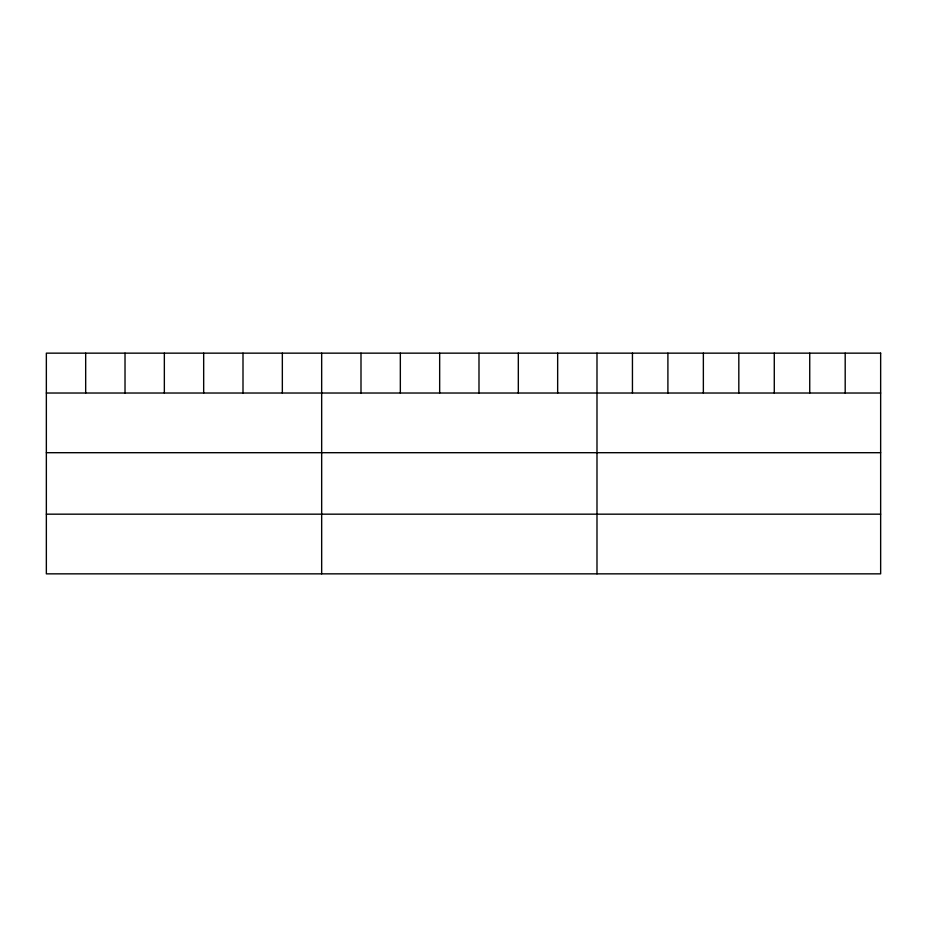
<?xml version="1.0" encoding="UTF-8"?>
<svg xmlns="http://www.w3.org/2000/svg" width="927" height="927" viewBox="0 0 927 927"><rect width="100%" height="100%" fill="white"/><g stroke="black" fill="none" stroke-linecap="round" stroke-linejoin="round"><path stroke-width="1.39" d="M46.35 393.025L880.65 393.025M46.35 452.7L880.65 452.7M46.35 514.172L880.65 514.172M845.192 353.152L845.192 393.025M809.734 353.152L809.734 393.025M774.277 353.152L774.277 393.025M738.819 353.152L738.819 393.025M703.361 353.152L703.361 393.025M667.903 353.152L667.903 393.025M632.446 353.152L632.446 393.025M596.988 353.152L596.988 573.848M557.66 353.152L557.66 393.025M518.32 353.152L518.32 393.025M478.992 353.152L478.992 393.025M439.665 353.152L439.665 393.025M400.337 353.152L400.337 393.025M360.997 353.152L360.997 393.025M321.669 353.152L321.669 573.848M282.341 353.152L282.341 393.025M243.001 353.152L243.001 393.025M203.673 353.152L203.673 393.025M164.346 353.152L164.346 393.025M125.018 353.152L125.018 393.025M85.678 353.152L85.678 393.025M880.65 353.152L46.35 353.152L46.35 573.848L880.65 573.848L880.65 353.152"/></g></svg>
